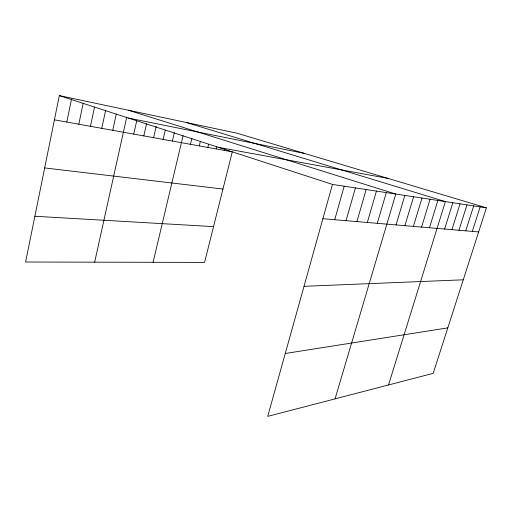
<?xml version="1.0" encoding="UTF-8"?>
<svg xmlns="http://www.w3.org/2000/svg" width="512" height="512" viewBox="0 0 512 512"><rect width="100%" height="100%" fill="white"/><g stroke="black" fill="none" stroke-linecap="round" stroke-linejoin="round"><path stroke-width="0.77" d="M486.4 207.84L332.454 184.41L267.712 416.384L433.19 373.35L486.4 207.84L236.96 133.197L59.328 95.616L25.6 262.016L204.57 262.406L232.288 151.84L54.419 119.821M66.81 122.048L71.552 99.002M78.816 124.211L83.226 103.117M90.464 126.304L94.541 107.085M101.76 128.339L105.677 110.17M112.736 130.317L116.275 114.118M94.65 262.17L126.752 117.037M133.747 134.099L136.698 120.915M143.814 135.91L146.586 123.686M153.6 137.677L156.192 126.374M163.123 139.386L165.267 130.144M172.39 141.056L174.349 132.704M153.082 262.298L183.072 135.68M190.464 144.307L191.93 138.176M199.27 145.894L200.365 141.357M207.846 147.437L208.608 144.339M216.205 148.947L216.768 146.65M224.346 150.413L224.723 148.902M334.733 219.718L344.192 186.195M346.061 220.678L355.418 187.904M356.915 221.6L366.157 189.542M367.309 222.483L376.442 191.104M377.28 223.328L386.304 192.608M335.046 398.874L395.77 194.048L128.269 110.202M396.038 224.922L404.858 195.43M404.883 225.67L413.594 196.762M413.382 226.394L421.997 198.035M421.574 227.091L430.086 199.27M429.466 227.763L437.875 200.454M388.512 384.973L445.382 201.6L186.202 122.458M444.627 229.05L452.845 202.733M451.917 229.664L460.038 203.827M458.95 230.266L466.976 204.883M465.747 230.842L473.677 205.901M472.307 231.398L480.147 206.886M285.267 353.485L447.808 327.872M304.013 286.317L463.264 279.808M34.874 216.256L213.536 226.63M322.88 218.714L478.656 231.936M44.672 167.93L222.963 189.043M218.47 147.354L388.109 178.426M128.429 118.08L304.736 153.478M59.328 95.616L332.454 184.41"/></g></svg>
